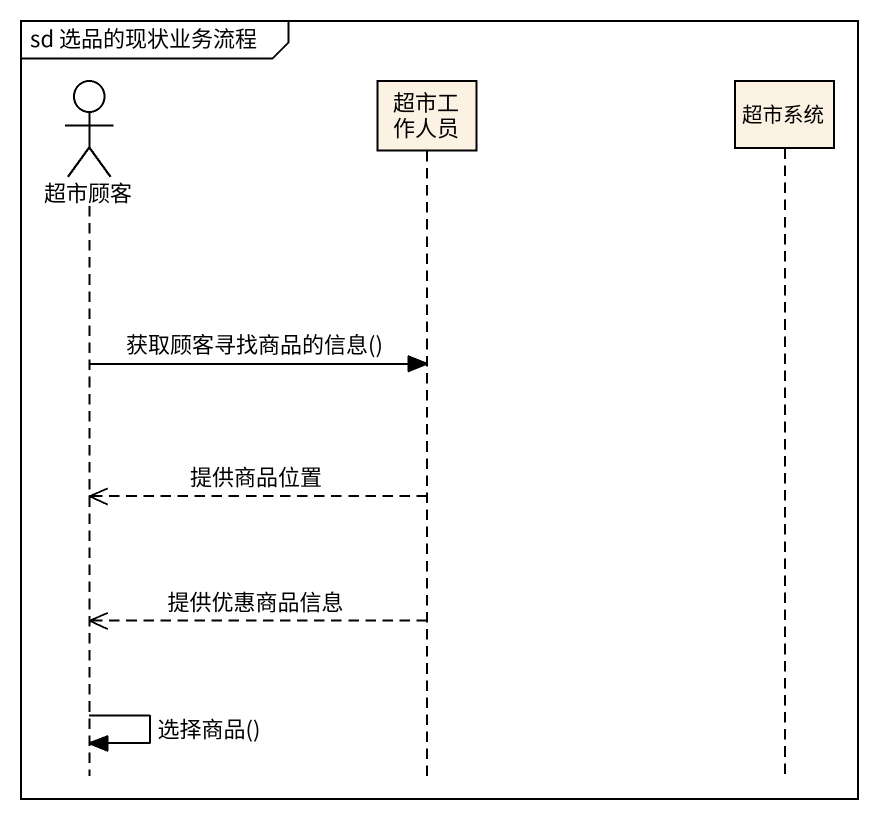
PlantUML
@startuml
mainframe sd 选品的现状业务流程
hide footbox
actor 超市顾客
participant 超市工作人员
participant 超市系统

超市顾客 -> 超市工作人员 : 获取顾客寻找商品的信息()
超市工作人员 -->> 超市顾客 : 提供商品位置
超市工作人员 -->> 超市顾客 : 提供优惠商品信息
超市顾客 -> 超市顾客 : 选择商品()
@enduml
